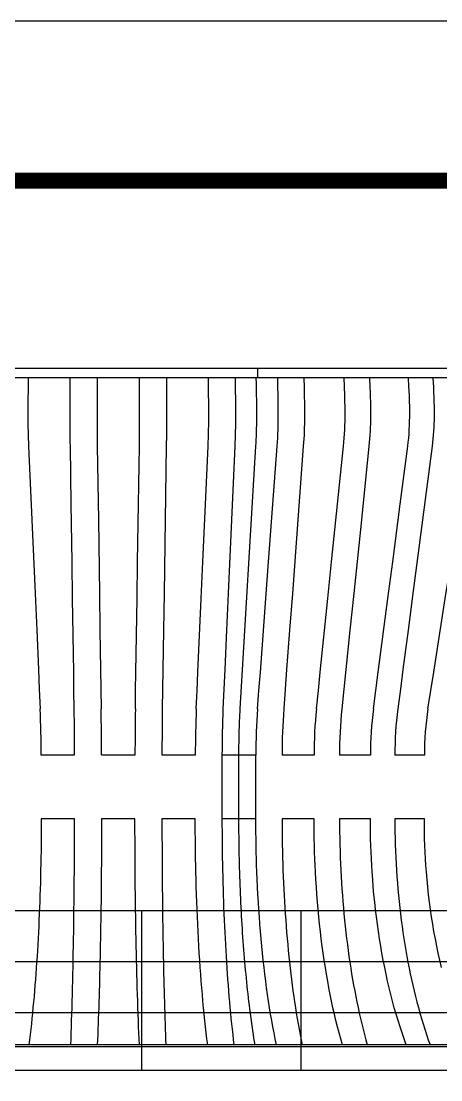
# Model space of a CAD drawing. Extents: x 665703 to 1047784, y -160603 to 92239.
# Drawn here: x 779238 to 781868, y 29455 to 36093 of the extents above; entities that cross this region are included whole.
import ezdxf

# ---------------------------------------------------------------- set-up
doc = ezdxf.new("R2010")
doc.units = 0
doc.header["$LTSCALE"] = 800
doc.layers.get('0').update_dxf_attribs({"linetype": 'CONTINUOUS'})
for name, color, linetype in [('TK', 7, 'CONTINUOUS'), ('中粗', 3, 'CONTINUOUS'), ('粗线', 1, 'CONTINUOUS')]:
    doc.layers.add(name, color=color, linetype=linetype)

# ---------------------------------------------------------------- blocks, each defined once
blk = doc.blocks.new('ft')
at = {"color": 7, "linetype": 'Continuous'}
for p, q in [((875.4, 4250), (-875.4, 4250)), ((875.4, 4250), (875.4, 4191)), ((875.4, 4250), (875.4, 4191)), ((2492.8, 4250), (875.4, 4250)), ((875.4, 4191), (-875.4, 4191)), ((2492.8, 4191), (875.4, 4191)), ((863.4, 3762.8), (765.2, 2115.7)), ((863.4, 3762.8), (765.2, 2115.7)), ((-271.5, 1826), (-480.3, 1826)), ((107.4, 1826), (-102.3, 1826)), ((485.3, 1826), (276.5, 1826)), ((756.8, 1826), (652.8, 1826)), ((756.8, 1826), (756.8, 1426)), ((756.8, 1826), (756.8, 1426)), ((865.1, 1826), (756.8, 1826)), ((1230, 1826), (1029.3, 1826)), ((1583.1, 1826), (1389.4, 1826)), ((1921.1, 1826), (1736.1, 1826)), ((-271.5, 1426), (-480.3, 1426)), ((107.4, 1426), (-102.3, 1426)), ((485.3, 1426), (276.5, 1426)), ((756.8, 1426), (652.8, 1426)), ((865.1, 1426), (756.8, 1426)), ((1230, 1426), (1029.3, 1426)), ((1583.1, 1426), (1389.4, 1426)), ((1921.1, 1426), (1736.1, 1426))]:
    blk.add_line(p, q, dxfattribs=at)
at = {"color": 7, "linetype": 'Continuous', "flags": 128}
for points in [[(-561.7, 4191), (-562.6, 4131), (-563, 4101), (-563.4, 4071), (-563.7, 4040.9), (-563.9, 4010.8), (-564, 3980.6), (-564, 3950.4), (-563.9, 3926.9), (-563.7, 3903.4), (-563.4, 3879.9), (-563, 3856.5), (-562.5, 3832.8), (-561.8, 3809.4), (-561, 3785.9), (-560.1, 3762.8)], [(-297.5, 3762.8), (-297.9, 3788.4), (-298.2, 3814.2), (-298.6, 3840.4), (-298.8, 3866.7), (-299, 3893.1), (-299.1, 3919.6), (-299.1, 3946.2), (-299.1, 3972.7), (-299.1, 4009.2), (-299, 4045.6), (-298.8, 4081.9), (-298.6, 4136.5), (-298.3, 4191)], [(-129.4, 4191), (-129.7, 4131), (-129.8, 4101), (-130, 4071), (-130.1, 4040.9), (-130.1, 4010.8), (-130.2, 3980.6), (-130.2, 3950.4), (-130.1, 3926.9), (-130.1, 3903.4), (-130, 3879.9), (-129.9, 3856.5), (-129.7, 3832.8), (-129.5, 3809.4), (-129.3, 3785.9), (-129, 3762.8)], [(134.8, 3762.8), (135.2, 3788.4), (135.4, 3814.2), (135.6, 3840.4), (135.7, 3866.7), (135.9, 3893.1), (135.9, 3919.6), (136, 3946.2), (136, 3972.7), (135.9, 4009.2), (135.9, 4045.6), (135.7, 4081.9), (135.5, 4136.5), (135.2, 4191)], [(304.1, 4191), (304.4, 4131), (304.6, 4101), (304.7, 4071), (304.8, 4040.9), (304.9, 4010.8), (304.9, 3980.6), (304.9, 3950.4), (304.9, 3926.9), (304.8, 3903.4), (304.7, 3879.9), (304.5, 3856.5), (304.3, 3832.8), (304, 3809.4), (303.7, 3785.9), (303.3, 3762.8)], [(565.9, 3762.8), (566.9, 3788.4), (567.7, 3814.2), (568.4, 3840.4), (569, 3866.7), (569.4, 3893.1), (569.6, 3919.6), (569.8, 3946.2), (569.8, 3972.7), (569.7, 4009.2), (569.4, 4045.6), (569, 4081.9), (568.3, 4136.5), (567.4, 4191)], [(734.7, 4191), (735.6, 4131), (736.1, 4101), (736.4, 4071), (736.8, 4040.9), (737, 4010.8), (737.1, 3980.6), (737.1, 3950.4), (737, 3926.9), (736.8, 3903.4), (736.5, 3879.9), (736, 3856.5), (735.4, 3832.8), (734.6, 3809.4), (733.7, 3785.9), (732.7, 3762.8)], [(865.8, 4191), (866.5, 4155.1), (867.2, 4119.8), (867.9, 4085.2), (868.4, 4051), (868.8, 4017.1), (869, 3983.5), (869, 3950.1), (868.8, 3924.4), (868.5, 3898.7), (868, 3872.9), (867.3, 3846.9), (866.5, 3826.3), (865.7, 3805.4), (864.6, 3784.3), (863.4, 3762.8)], [(865.8, 4191), (866.5, 4155.1), (867.2, 4119.8), (867.9, 4085.2), (868.4, 4051), (868.8, 4017.1), (869, 3983.5), (869, 3950.1), (868.8, 3924.4), (868.5, 3898.7), (868, 3872.9), (867.3, 3846.9), (866.5, 3826.3), (865.7, 3805.4), (864.6, 3784.3), (863.4, 3762.8)], [(999, 3762.8), (1000.8, 3788.4), (1002.2, 3814.2), (1003.4, 3840.4), (1004.3, 3866.7), (1005, 3893.1), (1005.5, 3919.6), (1005.7, 3946.2), (1005.8, 3972.7), (1005.6, 4009.2), (1005.1, 4045.6), (1004.4, 4081.9), (1003.2, 4136.5), (1001.8, 4191)], [(1165.8, 4191), (1167.3, 4131), (1168, 4101), (1168.6, 4071), (1169.2, 4040.9), (1169.6, 4010.8), (1169.8, 3980.6), (1169.8, 3950.4), (1169.6, 3926.9), (1169.2, 3903.4), (1168.7, 3879.9), (1167.9, 3856.5), (1166.9, 3832.8), (1165.7, 3809.4), (1164.3, 3785.9), (1162.6, 3762.8)], [(1415, 3762.8), (1417.4, 3788.4), (1419.5, 3814.2), (1421.1, 3840.4), (1422.4, 3866.7), (1423.4, 3893.1), (1424, 3919.6), (1424.3, 3946.2), (1424.4, 3972.7), (1424.1, 4009.2), (1423.5, 4045.6), (1422.5, 4081.9), (1420.8, 4136.5), (1418.9, 4191)], [(1578.1, 4191), (1580.2, 4131), (1581.2, 4101), (1582, 4071), (1582.8, 4040.9), (1583.3, 4010.8), (1583.6, 3980.6), (1583.6, 3950.4), (1583.3, 3926.9), (1582.9, 3903.4), (1582.1, 3879.9), (1581.1, 3856.5), (1579.7, 3832.8), (1578, 3809.4), (1576, 3785.9), (1573.8, 3762.8)], [(1817.5, 3762.8), (1820.5, 3788.4), (1823.1, 3814.2), (1825.3, 3840.4), (1826.9, 3866.7), (1828.1, 3893.1), (1828.9, 3919.6), (1829.4, 3946.2), (1829.5, 3972.7), (1829.1, 4009.2), (1828.3, 4045.6), (1827.1, 4081.9), (1824.9, 4136.5), (1822.5, 4191)], [(1975.3, 4191), (1978, 4131), (1979.2, 4101), (1980.3, 4071), (1981.3, 4040.9), (1981.9, 4010.8), (1982.3, 3980.6), (1982.3, 3950.4), (1982, 3926.9), (1981.4, 3903.4), (1980.4, 3879.9), (1979.1, 3856.5), (1977.4, 3832.8), (1975.3, 3809.4), (1972.8, 3785.9), (1969.9, 3762.8)], [(-560.1, 3762.8), (-539.6, 3301.6), (-519.1, 2840.4), (-508.8, 2609.9), (-497.8, 2362.8), (-492.3, 2239.3), (-486.8, 2115.7), (-486.8, 2115.7)], [(-273.3, 2115.7), (-274.9, 2231), (-276.7, 2346.3), (-283.5, 2807.5), (-286.9, 3038.1), (-292.2, 3400.4), (-297.5, 3762.8)], [(-129, 3762.8), (-122.2, 3301.6), (-115.4, 2840.4), (-112, 2609.9), (-108.3, 2362.8), (-106.6, 2239.3), (-104.7, 2115.7), (-104.7, 2115.7)], [(109.8, 2115.7), (111.6, 2231), (113.3, 2346.3), (120.3, 2807.5), (123.8, 3038.1), (129.3, 3400.4), (134.8, 3762.8)], [(303.3, 3762.8), (296.3, 3301.6), (289.4, 2840.4), (285.9, 2609.9), (282.2, 2362.8), (280.2, 2239.3), (278.4, 2115.7), (278.4, 2115.7)], [(491.9, 2115.7), (497.1, 2231), (502.3, 2346.3), (523, 2807.5), (533.3, 3038.1), (549.6, 3400.4), (565.9, 3762.8)], [(732.7, 3762.8), (712, 3301.6), (691.4, 2840.4), (681, 2609.9), (670, 2362.8), (664.4, 2239.3), (658.9, 2115.7), (658.9, 2115.7)], [(876, 2115.7), (884.6, 2231), (893.2, 2346.3), (927.6, 2807.5), (944.9, 3038.1), (972, 3400.4), (999, 3762.8)], [(1162.6, 3762.8), (1128.2, 3301.6), (1093.7, 2840.4), (1076.5, 2609.9), (1058.1, 2362.8), (1048.9, 2239.3), (1039.6, 2115.7), (1039.6, 2115.7)], [(1244.9, 2115.7), (1256.8, 2231), (1268.7, 2346.3), (1316.3, 2807.5), (1340.1, 3038.1), (1377.6, 3400.4), (1415, 3762.8)], [(1573.8, 3762.8), (1526.2, 3301.6), (1478.6, 2840.4), (1454.8, 2609.9), (1429.2, 2362.8), (1416.4, 2239.3), (1403.7, 2115.7), (1403.7, 2115.7)], [(1601.9, 2115.7), (1617, 2231), (1632.1, 2346.3), (1692.4, 2807.5), (1722.6, 3038.1), (1770, 3400.4), (1817.5, 3762.8)], [(1969.9, 3762.8), (1909.6, 3301.6), (1849.3, 2840.4), (1819.1, 2609.9), (1786.8, 2362.8), (1770.6, 2239.3), (1754.4, 2115.7), (1754.4, 2115.7)], [(1943.6, 2115.7), (1961.8, 2231), (1979.9, 2346.3), (2052.4, 2807.5), (2088.6, 3038.1), (2145.6, 3400.4), (2202.6, 3762.8)], [(765.2, 2115.7), (764.1, 2096.9), (763.1, 2078), (762.2, 2059), (761.3, 2039.9), (760.5, 2020.7), (759.8, 2001.5), (759.2, 1982.2), (758.6, 1962.8), (758.1, 1943.3), (757.7, 1923.9), (757.4, 1904.3), (757.1, 1884.8), (756.9, 1865.2), (756.8, 1845.6), (756.8, 1826)], [(765.2, 2115.7), (764.1, 2096.9), (763.1, 2078), (762.2, 2059), (761.3, 2039.9), (760.5, 2020.7), (759.8, 2001.5), (759.2, 1982.2), (758.6, 1962.8), (758.1, 1943.3), (757.7, 1923.9), (757.4, 1904.3), (757.1, 1884.8), (756.9, 1865.2), (756.8, 1845.6), (756.8, 1826)], [(652.8, 1826), (652.8, 1626), (652.8, 1426)], [(865.1, 1426), (865.1, 1626), (865.1, 1826)], [(-480.3, 1426), (-480.3, 1385.8), (-480.5, 1345.6), (-480.7, 1305.4), (-481.1, 1265.2), (-481.6, 1225), (-482.2, 1184.9), (-482.9, 1145), (-483.8, 1105.1), (-484.7, 1065.4), (-485.7, 1025.7), (-486.9, 986.1), (-488.1, 946.7), (-489.5, 907.5), (-490.9, 868.6), (-492.5, 829.8), (-494.2, 791.1), (-496, 752.6), (-497.9, 714.3), (-499.9, 676.4), (-501.9, 638.8), (-504.1, 601.4), (-506.4, 564.2), (-508.9, 527.3), (-511.4, 490.6), (-514, 454.4), (-516.7, 418.6), (-519.5, 383), (-522.4, 347.8), (-525.4, 312.8), (-528.5, 278.3), (-531.8, 243.2), (-535.2, 208.4), (-538.6, 174.2), (-542.2, 140.3), (-545.9, 106.8), (-549.7, 73.7), (-553.6, 41.1), (-557.6, 9)], [(-294.8, 9), (-293.5, 46.2), (-292.1, 84), (-290.8, 122.6), (-289.6, 161.7), (-288.4, 201.4), (-287.2, 241.8), (-286, 282.7), (-284.9, 324.2), (-283.8, 366.3), (-282.8, 408.8), (-281.8, 451.8), (-280.9, 495.3), (-280, 539.3), (-279.1, 583.7), (-278.3, 628.5), (-277.5, 673.7), (-276.8, 719.2), (-276.1, 765.2), (-275.5, 811.4), (-274.9, 857.9), (-274.3, 904.7), (-273.8, 951.8), (-273.4, 999.1), (-273, 1046.6), (-272.6, 1094.2), (-272.4, 1135.3), (-272.1, 1176.5), (-271.9, 1217.8), (-271.8, 1259.1), (-271.6, 1300.8), (-271.5, 1342.5), (-271.5, 1384.2), (-271.5, 1425.9), (-271.5, 1426)], [(-102.3, 1426), (-102.4, 1385.8), (-102.4, 1345.6), (-102.5, 1305.4), (-102.6, 1265.2), (-102.8, 1225), (-103, 1184.9), (-103.3, 1145), (-103.6, 1105.1), (-103.9, 1065.4), (-104.2, 1025.7), (-104.6, 986.1), (-105, 946.7), (-105.5, 907.5), (-106, 868.6), (-106.6, 829.8), (-107.1, 791.1), (-107.8, 752.6), (-108.4, 714.3), (-109.1, 676.4), (-109.8, 638.8), (-110.6, 601.4), (-111.4, 564.2), (-112.2, 527.3), (-113.1, 490.6), (-114, 454.4), (-114.9, 418.6), (-115.9, 383), (-116.9, 347.8), (-117.9, 312.8), (-119, 278.3), (-120.1, 243.2), (-121.3, 208.4), (-122.5, 174.2), (-123.8, 140.3), (-125.1, 106.8), (-126.4, 73.7), (-127.8, 41.1), (-129.2, 9)], [(134.9, 9), (133.3, 46.2), (131.6, 84), (130.1, 122.6), (128.6, 161.7), (127.1, 201.4), (125.7, 241.8), (124.3, 282.7), (123, 324.2), (121.8, 366.3), (120.6, 408.8), (119.4, 451.8), (118.3, 495.3), (117.2, 539.3), (116.2, 583.7), (115.3, 628.5), (114.4, 673.7), (113.5, 719.2), (112.8, 765.2), (112, 811.4), (111.3, 857.9), (110.7, 904.7), (110.1, 951.8), (109.6, 999.1), (109.2, 1046.6), (108.7, 1094.2), (108.4, 1135.3), (108.2, 1176.5), (107.9, 1217.8), (107.8, 1259.1), (107.6, 1300.8), (107.5, 1342.5), (107.4, 1384.2), (107.4, 1425.9), (107.4, 1426)], [(276.5, 1426), (276.5, 1385.8), (276.6, 1345.6), (276.7, 1305.4), (276.8, 1265.2), (277, 1225), (277.2, 1184.9), (277.4, 1145), (277.6, 1105.1), (277.9, 1065.4), (278.3, 1025.7), (278.6, 986.1), (279, 946.7), (279.5, 907.5), (279.9, 868.6), (280.4, 829.8), (280.9, 791.1), (281.5, 752.6), (282.1, 714.3), (282.7, 676.4), (283.4, 638.8), (284.1, 601.4), (284.8, 564.2), (285.5, 527.3), (286.3, 490.6), (287.1, 454.4), (288, 418.6), (288.8, 383), (289.7, 347.8), (290.7, 312.8), (291.6, 278.3), (292.7, 243.2), (293.7, 208.4), (294.8, 174.2), (295.9, 140.3), (297, 106.8), (298.2, 73.7), (299.3, 41.1), (300.6, 9)], [(563.4, 9), (558.7, 46.2), (554.2, 84), (549.8, 122.6), (545.5, 161.7), (541.4, 201.4), (537.4, 241.8), (533.5, 282.7), (529.8, 324.2), (526.2, 366.3), (522.8, 408.8), (519.5, 451.8), (516.3, 495.3), (513.3, 539.3), (510.5, 583.7), (507.8, 628.5), (505.2, 673.7), (502.8, 719.2), (500.5, 765.2), (498.4, 811.4), (496.5, 857.9), (494.7, 904.7), (493.1, 951.8), (491.6, 999.1), (490.2, 1046.6), (489.1, 1094.2), (488.2, 1135.3), (487.4, 1176.5), (486.8, 1217.8), (486.2, 1259.1), (485.8, 1300.8), (485.5, 1342.5), (485.4, 1384.2), (485.3, 1425.9), (485.3, 1426)], [(652.8, 1426), (652.8, 1385.8), (653, 1345.6), (653.3, 1305.4), (653.6, 1265.2), (654.1, 1225), (654.7, 1184.9), (655.4, 1145), (656.2, 1105.1), (657.1, 1065.4), (658.1, 1025.7), (659.2, 986.1), (660.4, 946.7), (661.7, 907.5), (663.2, 868.6), (664.7, 829.8), (666.3, 791.1), (668.1, 752.6), (669.9, 714.3), (671.8, 676.4), (673.9, 638.8), (676, 601.4), (678.2, 564.2), (680.5, 527.3), (683, 490.6), (685.5, 454.4), (688.1, 418.6), (690.8, 383), (693.6, 347.8), (696.5, 312.8), (699.5, 278.3), (702.6, 243.2), (705.9, 208.4), (709.2, 174.2), (712.7, 140.3), (716.2, 106.8), (719.9, 73.7), (723.6, 41.1), (727.4, 9)], [(756.8, 1426), (756.8, 1398), (756.9, 1370), (757.1, 1342), (757.3, 1314), (757.6, 1286), (758, 1258.1), (758.5, 1230.1), (759, 1202.2), (759.6, 1174.4), (760.2, 1146.6), (761, 1118.8), (761.8, 1091.1), (762.7, 1063.4), (763.6, 1035.8), (764.6, 1008.3), (765.7, 980.8), (766.8, 953.4), (768, 926.1), (769.3, 898.9), (770.7, 871.7), (772.1, 844.7), (773.6, 817.7), (775.1, 790.8), (776.7, 764.1), (778.4, 737.4), (780.2, 710.9), (782, 684.4), (783.9, 658.1), (785.8, 632), (787.8, 605.9), (789.9, 580), (792.1, 554.2), (794.3, 528.6), (796.5, 503.1), (798.9, 477.8), (801.3, 452.6), (803.7, 427.6), (806.3, 402.7), (808.8, 378), (811.5, 353.5), (814.2, 329.2), (817, 305), (819.8, 281), (822.7, 257.2), (825.6, 233.6), (828.6, 210.2), (831.7, 187), (834.8, 164), (838, 141.2), (841.2, 118.6), (844.5, 96.3), (847.9, 74.1), (851.3, 52.2), (854.7, 30.5), (858.2, 9)], [(756.8, 1426), (756.8, 1398), (756.9, 1370), (757.1, 1342), (757.3, 1314), (757.6, 1286), (758, 1258.1), (758.5, 1230.1), (759, 1202.2), (759.6, 1174.4), (760.2, 1146.6), (761, 1118.8), (761.8, 1091.1), (762.7, 1063.4), (763.6, 1035.8), (764.6, 1008.3), (765.7, 980.8), (766.8, 953.4), (768, 926.1), (769.3, 898.9), (770.7, 871.7), (772.1, 844.7), (773.6, 817.7), (775.1, 790.8), (776.7, 764.1), (778.4, 737.4), (780.2, 710.9), (782, 684.4), (783.9, 658.1), (785.8, 632), (787.8, 605.9), (789.9, 580), (792.1, 554.2), (794.3, 528.6), (796.5, 503.1), (798.9, 477.8), (801.3, 452.6), (803.7, 427.6), (806.3, 402.7), (808.8, 378), (811.5, 353.5), (814.2, 329.2), (817, 305), (819.8, 281), (822.7, 257.2), (825.6, 233.6), (828.6, 210.2), (831.7, 187), (834.8, 164), (838, 141.2), (841.2, 118.6), (844.5, 96.3), (847.9, 74.1), (851.3, 52.2), (854.7, 30.5), (858.2, 9)], [(993.9, 9), (986.2, 46.2), (978.8, 84), (971.5, 122.6), (964.5, 161.7), (957.7, 201.4), (951.1, 241.8), (944.8, 282.7), (938.6, 324.2), (932.7, 366.3), (927, 408.8), (921.6, 451.8), (916.4, 495.3), (911.5, 539.3), (906.7, 583.7), (902.3, 628.5), (898, 673.7), (894.1, 719.2), (890.3, 765.2), (886.9, 811.4), (883.6, 857.9), (880.7, 904.7), (878, 951.8), (875.5, 999.1), (873.3, 1046.6), (871.4, 1094.2), (869.9, 1135.3), (868.6, 1176.5), (867.6, 1217.8), (866.7, 1259.1), (866, 1300.8), (865.5, 1342.5), (865.2, 1384.2), (865.1, 1425.9), (865.1, 1426)], [(1029.3, 1426), (1029.4, 1385.8), (1029.7, 1345.6), (1030.1, 1305.4), (1030.7, 1265.2), (1031.5, 1225), (1032.5, 1184.9), (1033.7, 1145), (1035, 1105.1), (1036.5, 1065.4), (1038.2, 1025.7), (1040.1, 986.1), (1042.1, 946.7), (1044.4, 907.5), (1046.7, 868.6), (1049.3, 829.8), (1052, 791.1), (1055, 752.6), (1058, 714.3), (1061.3, 676.4), (1064.7, 638.8), (1068.3, 601.4), (1072, 564.2), (1075.9, 527.3), (1080, 490.6), (1084.2, 454.4), (1088.6, 418.6), (1093.1, 383), (1097.8, 347.8), (1102.7, 312.8), (1107.7, 278.3), (1113, 243.2), (1118.5, 208.4), (1124.1, 174.2), (1129.9, 140.3), (1135.9, 106.8), (1142, 73.7), (1148.3, 41.1), (1154.7, 9)], [(1407.3, 9), (1396.8, 46.2), (1386.5, 84), (1376.6, 122.6), (1366.9, 161.7), (1357.5, 201.4), (1348.5, 241.8), (1339.7, 282.7), (1331.3, 324.2), (1323.1, 366.3), (1315.3, 408.8), (1307.8, 451.8), (1300.7, 495.3), (1293.8, 539.3), (1287.3, 583.7), (1281.2, 628.5), (1275.4, 673.7), (1269.9, 719.2), (1264.7, 765.2), (1259.9, 811.4), (1255.5, 857.9), (1251.4, 904.7), (1247.7, 951.8), (1244.3, 999.1), (1241.3, 1046.6), (1238.6, 1094.2), (1236.6, 1135.3), (1234.8, 1176.5), (1233.4, 1217.8), (1232.2, 1259.1), (1231.2, 1300.8), (1230.5, 1342.5), (1230.1, 1384.2), (1230, 1425.9), (1230, 1426)], [(1389.4, 1426), (1389.5, 1385.8), (1389.8, 1345.6), (1390.5, 1305.4), (1391.3, 1265.2), (1392.5, 1225), (1393.8, 1184.9), (1395.4, 1145), (1397.3, 1105.1), (1399.4, 1065.4), (1401.7, 1025.7), (1404.3, 986.1), (1407.2, 946.7), (1410.2, 907.5), (1413.5, 868.6), (1417.1, 829.8), (1420.9, 791.1), (1424.9, 752.6), (1429.2, 714.3), (1433.7, 676.4), (1438.4, 638.8), (1443.4, 601.4), (1448.6, 564.2), (1454, 527.3), (1459.7, 490.6), (1465.5, 454.4), (1471.6, 418.6), (1477.9, 383), (1484.4, 347.8), (1491.2, 312.8), (1498.1, 278.3), (1505.5, 243.2), (1513.1, 208.4), (1521, 174.2), (1529, 140.3), (1537.3, 106.8), (1545.8, 73.7), (1554.5, 41.1), (1563.4, 9)], [(1807.3, 9), (1794, 46.2), (1781.1, 84), (1768.5, 122.6), (1756.2, 161.7), (1744.4, 201.4), (1732.9, 241.8), (1721.9, 282.7), (1711.2, 324.2), (1700.9, 366.3), (1691, 408.8), (1681.6, 451.8), (1672.5, 495.3), (1663.9, 539.3), (1655.6, 583.7), (1647.9, 628.5), (1640.5, 673.7), (1633.6, 719.2), (1627.1, 765.2), (1621, 811.4), (1615.4, 857.9), (1610.2, 904.7), (1605.5, 951.8), (1601.2, 999.1), (1597.4, 1046.6), (1594, 1094.2), (1591.4, 1135.3), (1589.2, 1176.5), (1587.4, 1217.8), (1585.8, 1259.1), (1584.6, 1300.8), (1583.8, 1342.5), (1583.3, 1384.2), (1583.1, 1425.9), (1583.1, 1426)], [(1736.1, 1426), (1736.3, 1385.8), (1736.8, 1345.6), (1737.5, 1305.4), (1738.7, 1265.2), (1740.1, 1225), (1741.8, 1184.9), (1743.8, 1145), (1746.2, 1105.1), (1748.9, 1065.4), (1751.8, 1025.7), (1755.1, 986.1), (1758.7, 946.7), (1762.6, 907.5), (1766.8, 868.6), (1771.3, 829.8), (1776.2, 791.1), (1781.3, 752.6), (1786.7, 714.3), (1792.4, 676.4), (1798.4, 638.8), (1804.7, 601.4), (1811.3, 564.2), (1818.2, 527.3), (1825.4, 490.6), (1832.8, 454.4), (1840.6, 418.6), (1848.6, 383), (1856.9, 347.8), (1865.4, 312.8), (1874.3, 278.3), (1883.7, 243.2), (1893.3, 208.4), (1903.3, 174.2), (1913.5, 140.3), (1924, 106.8), (1934.8, 73.7), (1945.9, 41.1), (1957.2, 9)], [(2028.4, 495.3), (2018, 539.3), (2008.1, 583.7), (1998.8, 628.5), (1990, 673.7), (1981.6, 719.2), (1973.8, 765.2), (1966.6, 811.4), (1959.8, 857.9), (1953.6, 904.7), (1948, 951.8), (1942.8, 999.1), (1938.2, 1046.6), (1934.2, 1094.2), (1931.1, 1135.3), (1928.5, 1176.5), (1926.2, 1217.8), (1924.4, 1259.1), (1923, 1300.8), (1921.9, 1342.5), (1921.3, 1384.2), (1921.1, 1425.9), (1921.1, 1426)]]:
    blk.add_lwpolyline(points, dxfattribs=at)
at = {"linetype": 'Continuous'}
blk.add_lwpolyline([(-4525, 0), (4525, 0), (4525, 9), (-4525, 9)], close=True, dxfattribs=at)
at = {"color": 7, "linetype": 'Continuous'}
for centre, radius, start, end in [((-6814.3, 1827.8), 6334, 359.98382, 2.60561), ((-22765.5, 1828.3), 22494, 0, 0.73226), ((-17792.3, 1828.1), 17689.9, 0, 0.93168), ((17161.8, 1829.9), 17054.4, 179.03964, 180.01309), ((22270.4, 1827.1), 21993.8, 179.24815, 180), ((6695.8, 1829.4), 6210.5, 177.35722, 180.0312), ((7458.2, 1827.5), 6805.4, 177.57237, 180.01245), ((4664.1, 1829.2), 3799, 175.67361, 180.04758), ((5053.6, 1827.5), 4024.2, 175.89241, 180.02115), ((4003.9, 1828.9), 2774, 174.06542, 180.06057), ((4284.3, 1827.4), 2895, 174.28431, 180.02819), ((3788, 1828.7), 2204.9, 172.51924, 180.06972), ((4016.7, 1827.3), 2280.5, 172.73445, 180.0333), ((3768.2, 1828.4), 1847.1, 171.05043, 180.07456)]:
    blk.add_arc(centre, radius, start, end, dxfattribs=at)

msp = doc.modelspace()

# ---------------------------------------------------------------- linework, layer by layer
at = {"layer": 'TK', "color": 2}
msp.add_lwpolyline([(849137.2, 36092.7), (765037.2, 36092.7), (765037.2, -23307.3), (849137.2, -23307.3)], close=True, dxfattribs=at)
at = {"layer": 'TK', "color": 2, "const_width": 100}
msp.add_lwpolyline([(767537.2, 35092.7), (848137.2, 35092.7), (848137.2, -22307.3), (767537.2, -22307.3)], close=True, dxfattribs=at)
at = {"layer": '中粗'}
for p, q in [((775493.5, 29664.7), (784193.5, 29664.7)), ((772743.5, 29514.7), (800243.5, 29514.7))]:
    msp.add_line(p, q, dxfattribs=at)
at = {"layer": '粗线'}
for p, q in [((804593.5, 30514.7), (772843.5, 30514.7)), ((779993.2, 29514.7), (779993.2, 30514.7)), ((780993.2, 29514.7), (780993.2, 30514.7)), ((804593.5, 30194.7), (772843.5, 30194.7)), ((804593.5, 29874.7), (772843.5, 29874.7))]:
    msp.add_line(p, q, dxfattribs=at)

# ---------------------------------------------------------------- block references
at = {"linetype": 'Continuous'}
msp.add_blockref('ft', (779843.5, 29664.7), dxfattribs=at)

doc.saveas('drawing.dxf')
